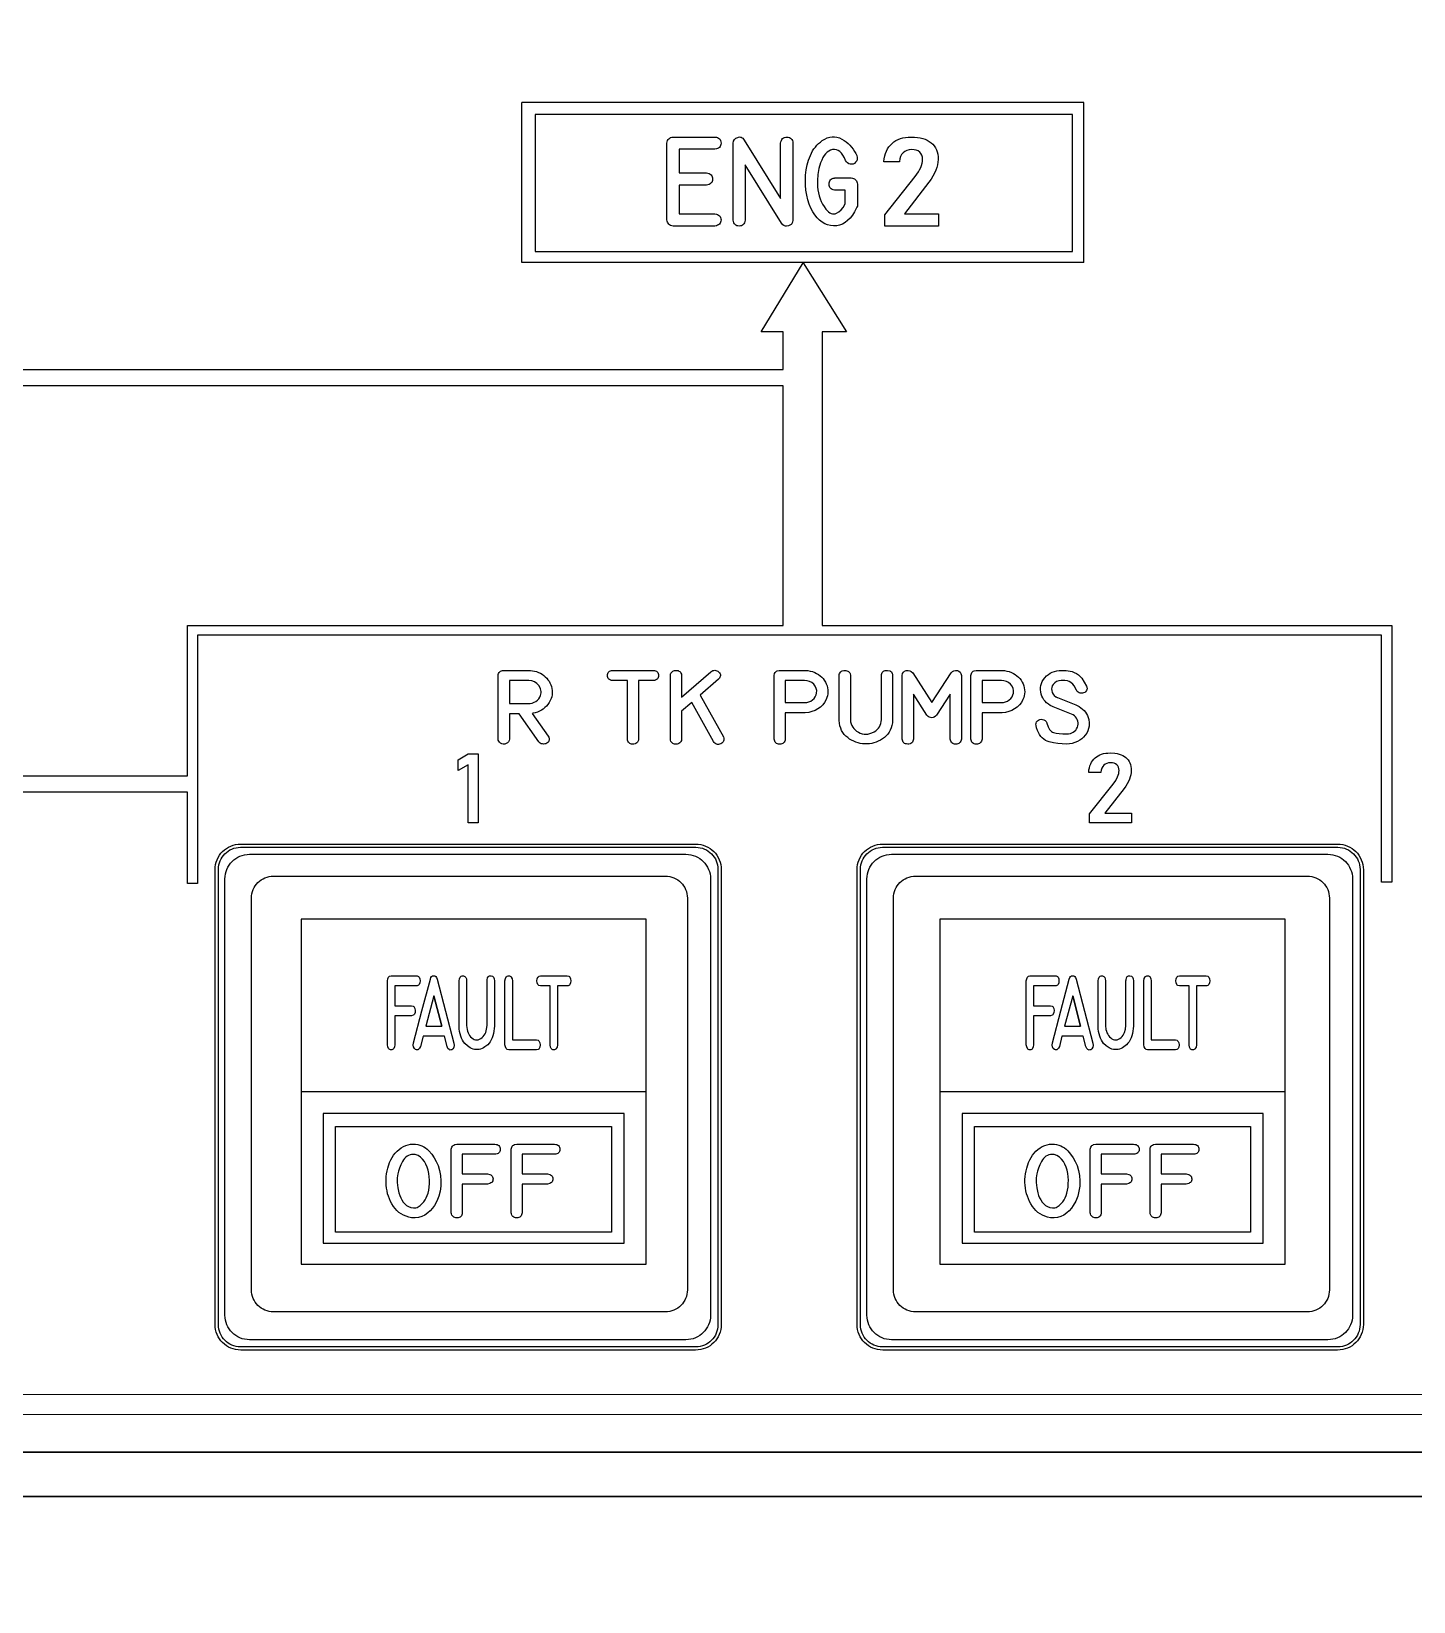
# Model space of a CAD drawing. Extents: x 27 to 704, y 10 to 614.
# Drawn here: x 425.1 to 489.1, y 359.8 to 432.6 of the extents above; entities that cross this region are included whole.
import ezdxf

# ---------------------------------------------------------------- set-up
doc = ezdxf.new("R2010")
doc.units = 0
for name, color, linetype in [('_BACKPANEL', 5, 'CONTINUOUS'), ('_ENGRAVING', 105, 'CONTINUOUS'), ('_LABELS', 30, 'CONTINUOUS'), ('_TOPLAYER', 1, 'CONTINUOUS')]:
    doc.layers.add(name, color=color, linetype=linetype)

msp = doc.modelspace()

# ---------------------------------------------------------------- linework, layer by layer
at = {"layer": '_BACKPANEL'}
for points in [[(526.324, 500.11), (526.324, 495.348), (526.324, 485.823), (526.324, 476.298), (526.324, 376.285), (526.324, 366.76), (203.984, 366.76), (203.984, 376.285), (203.984, 476.298), (203.984, 485.823), (203.984, 495.348), (203.984, 500.11)], [(434.777, 394.799), (455.872, 394.799), (455.978, 394.794), (456.08, 394.778), (456.178, 394.753), (456.273, 394.719), (456.363, 394.676), (456.447, 394.624), (456.526, 394.565), (456.599, 394.499), (456.665, 394.426), (456.724, 394.347), (456.776, 394.262), (456.819, 394.172), (456.853, 394.078), (456.879, 393.979), (456.894, 393.877), (456.899, 393.772), (456.899, 372.677), (456.894, 372.571), (456.879, 372.469), (456.853, 372.371), (456.819, 372.276), (456.776, 372.186), (456.724, 372.101), (456.665, 372.022), (456.599, 371.949), (456.526, 371.883), (456.447, 371.824), (456.363, 371.773), (456.273, 371.73), (456.178, 371.695), (456.08, 371.67), (455.978, 371.654), (455.872, 371.649), (434.777, 371.649), (434.671, 371.654), (434.569, 371.67), (434.471, 371.695), (434.376, 371.73), (434.286, 371.773), (434.202, 371.824), (434.123, 371.883), (434.05, 371.949), (433.983, 372.022), (433.924, 372.101), (433.873, 372.186), (433.83, 372.276), (433.795, 372.371), (433.77, 372.469), (433.755, 372.571), (433.749, 372.677), (433.749, 393.772), (433.755, 393.877), (433.77, 393.979), (433.795, 394.078), (433.83, 394.172), (433.873, 394.262), (433.924, 394.347), (433.983, 394.426), (434.05, 394.499), (434.123, 394.565), (434.202, 394.624), (434.286, 394.676), (434.376, 394.719), (434.471, 394.753), (434.569, 394.778), (434.671, 394.794)], [(464.527, 394.799), (485.622, 394.799), (485.728, 394.794), (485.83, 394.778), (485.928, 394.753), (486.023, 394.719), (486.113, 394.676), (486.197, 394.624), (486.276, 394.565), (486.349, 394.499), (486.415, 394.426), (486.474, 394.347), (486.526, 394.262), (486.569, 394.172), (486.603, 394.078), (486.629, 393.979), (486.644, 393.877), (486.649, 393.772), (486.649, 372.677), (486.644, 372.571), (486.629, 372.469), (486.603, 372.371), (486.569, 372.276), (486.526, 372.186), (486.474, 372.101), (486.415, 372.022), (486.349, 371.949), (486.276, 371.883), (486.197, 371.824), (486.113, 371.773), (486.023, 371.73), (485.928, 371.695), (485.83, 371.67), (485.728, 371.654), (485.622, 371.649), (464.527, 371.649), (464.421, 371.654), (464.319, 371.67), (464.221, 371.695), (464.126, 371.73), (464.036, 371.773), (463.952, 371.824), (463.873, 371.883), (463.8, 371.949), (463.733, 372.022), (463.674, 372.101), (463.623, 372.186), (463.58, 372.276), (463.545, 372.371), (463.52, 372.469), (463.505, 372.571), (463.499, 372.677), (463.499, 393.772), (463.505, 393.877), (463.52, 393.979), (463.545, 394.078), (463.58, 394.172), (463.623, 394.262), (463.674, 394.347), (463.733, 394.426), (463.8, 394.499), (463.873, 394.565), (463.952, 394.624), (464.036, 394.676), (464.126, 394.719), (464.221, 394.753), (464.319, 394.778), (464.421, 394.794)], [(526.323, 364.71), (526.323, 359.871), (526.323, 350.191), (526.323, 340.512), (526.323, 267.915), (526.323, 258.235), (203.984, 258.235), (203.984, 267.915), (203.984, 340.512), (203.984, 350.191), (203.984, 359.871), (203.984, 364.71)]]:
    msp.add_lwpolyline(points, close=True, dxfattribs=at)
at = {"layer": '_ENGRAVING'}
for points in [[(473.853, 421.899), (473.853, 429.321), (447.805, 429.318)], [(473.853, 421.899), (447.805, 421.905), (447.805, 429.318)], [(376.078, 416.94), (459.926, 416.94), (459.926, 418.684), (458.901, 418.684), (460.847, 421.883), (462.851, 418.684), (461.733, 418.684), (461.733, 405.081), (469.102, 405.081), (488.119, 405.081), (488.119, 403.577), (488.119, 393.186), (487.647, 393.186), (487.647, 403.59), (487.647, 404.632), (469.078, 404.632), (448.761, 404.633), (432.799, 404.633), (432.788, 404.633), (432.788, 403.619), (432.788, 393.125), (432.316, 393.125), (432.316, 397.359), (422.582, 397.359)], [(422.542, 398.109), (432.316, 398.109), (432.316, 403.599), (432.316, 405.081), (432.316, 405.082), (458.451, 405.081), (459.926, 405.081), (459.926, 416.19), (376.078, 416.19)], [(209.597, 368.517), (520.054, 368.531), (520.145, 368.541), (520.229, 368.567), (520.305, 368.609), (520.371, 368.664), (520.426, 368.731), (520.467, 368.807), (520.493, 368.892), (520.502, 368.983), (520.493, 369.073), (520.467, 369.157), (520.425, 369.234), (520.371, 369.3), (520.304, 369.355), (520.228, 369.396), (520.144, 369.423), (520.054, 369.432), (209.595, 369.417)]]:
    msp.add_lwpolyline(points, dxfattribs=at)
for points in [[(448.42, 422.406), (473.33, 422.406), (473.33, 428.756), (448.42, 428.756)], [(456.758, 427.157), (455.094, 427.157), (455.094, 426.055), (456.362, 426.055), (456.429, 426.041), (456.487, 426.021), (456.536, 425.995), (456.576, 425.962), (456.607, 425.923), (456.629, 425.878), (456.642, 425.826), (456.646, 425.768), (456.642, 425.71), (456.628, 425.659), (456.606, 425.613), (456.575, 425.575), (456.535, 425.542), (456.486, 425.516), (456.429, 425.497), (456.362, 425.483), (455.094, 425.483), (455.094, 424.16), (456.758, 424.16), (456.824, 424.147), (456.881, 424.127), (456.93, 424.1), (456.97, 424.068), (457.001, 424.029), (457.023, 423.985), (457.036, 423.934), (457.041, 423.876), (457.036, 423.819), (457.023, 423.768), (457.001, 423.723), (456.97, 423.685), (456.93, 423.653), (456.881, 423.627), (456.824, 423.608), (456.758, 423.594), (454.816, 423.594), (454.756, 423.606), (454.704, 423.624), (454.658, 423.65), (454.619, 423.682), (454.587, 423.721), (454.561, 423.767), (454.543, 423.82), (454.531, 423.88), (454.531, 427.437), (454.544, 427.499), (454.563, 427.554), (454.589, 427.601), (454.621, 427.64), (454.66, 427.671), (454.705, 427.695), (454.757, 427.711), (454.816, 427.719), (456.758, 427.719), (456.824, 427.709), (456.881, 427.693), (456.93, 427.668), (456.97, 427.637), (457, 427.598), (457.022, 427.551), (457.035, 427.497), (457.04, 427.436), (457.035, 427.374), (457.022, 427.32), (456.999, 427.274), (456.969, 427.236), (456.929, 427.204), (456.881, 427.181), (456.824, 427.165)], [(460.369, 423.872), (460.356, 423.776), (460.34, 423.735), (460.318, 423.699), (460.289, 423.668), (460.254, 423.642), (460.165, 423.603), (460.069, 423.589), (460.025, 423.593), (459.984, 423.605), (459.946, 423.623), (459.911, 423.649), (459.849, 423.723), (458.164, 426.436), (458.164, 423.872), (458.15, 423.806), (458.13, 423.749), (458.103, 423.7), (458.071, 423.661), (458.032, 423.63), (457.988, 423.608), (457.937, 423.595), (457.88, 423.59), (457.823, 423.595), (457.773, 423.608), (457.728, 423.63), (457.69, 423.661), (457.658, 423.7), (457.632, 423.749), (457.612, 423.806), (457.598, 423.872), (457.598, 427.429), (457.623, 427.524), (457.667, 427.602), (457.73, 427.662), (457.812, 427.704), (457.857, 427.717), (457.9, 427.722), (457.941, 427.718), (457.98, 427.706), (458.018, 427.687), (458.053, 427.659), (458.118, 427.58), (459.803, 424.863), (459.803, 427.429), (459.816, 427.496), (459.836, 427.554), (459.862, 427.604), (459.895, 427.644), (459.935, 427.675), (459.982, 427.697), (460.035, 427.71), (460.095, 427.714), (460.155, 427.708), (460.207, 427.695), (460.253, 427.672), (460.29, 427.641), (460.321, 427.601), (460.344, 427.552), (460.36, 427.495), (460.369, 427.429)], [(462.317, 425.256), (462.299, 425.258), (462.242, 425.269), (462.192, 425.287), (462.15, 425.311), (462.115, 425.343), (462.089, 425.381), (462.069, 425.427), (462.058, 425.479), (462.054, 425.538), (462.058, 425.597), (462.069, 425.649), (462.089, 425.694), (462.115, 425.732), (462.15, 425.764), (462.192, 425.789), (462.242, 425.807), (462.299, 425.818), (462.317, 425.822), (462.335, 425.822), (463.075, 425.822), (463.131, 425.816), (463.183, 425.801), (463.231, 425.775), (463.275, 425.738), (463.311, 425.694), (463.337, 425.646), (463.353, 425.594), (463.358, 425.538), (463.358, 424.517), (463.334, 424.464), (463.32, 424.432), (463.306, 424.402), (463.29, 424.372), (463.274, 424.341), (463.26, 424.311), (463.244, 424.281), (463.226, 424.251), (463.126, 424.095), (463.019, 423.961), (462.907, 423.848), (462.789, 423.756), (462.666, 423.686), (462.536, 423.636), (462.4, 423.608), (462.259, 423.601), (462.117, 423.615), (461.981, 423.648), (461.851, 423.701), (461.727, 423.773), (461.609, 423.865), (461.496, 423.976), (461.389, 424.107), (461.288, 424.257), (461.201, 424.419), (461.125, 424.599), (461.062, 424.8), (461.011, 425.019), (460.974, 425.249), (460.952, 425.482), (460.947, 425.718), (460.957, 425.955), (460.984, 426.192), (461.03, 426.422), (461.095, 426.647), (461.178, 426.866), (461.228, 426.971), (461.283, 427.071), (461.343, 427.165), (461.41, 427.253), (461.482, 427.336), (461.56, 427.413), (461.644, 427.485), (461.733, 427.551), (461.848, 427.621), (461.962, 427.674), (462.076, 427.709), (462.189, 427.727), (462.301, 427.727), (462.412, 427.711), (462.522, 427.676), (462.632, 427.625), (462.738, 427.562), (462.837, 427.492), (462.929, 427.417), (463.014, 427.336), (463.092, 427.248), (463.164, 427.155), (463.228, 427.055), (463.286, 426.949), (463.302, 426.917), (463.314, 426.889), (463.33, 426.859), (463.352, 426.767), (463.351, 426.685), (463.326, 426.611), (463.278, 426.547), (463.219, 426.498), (463.157, 426.468), (463.092, 426.455), (463.025, 426.461), (462.961, 426.482), (462.904, 426.516), (462.856, 426.563), (462.815, 426.623), (462.754, 426.759), (462.689, 426.874), (462.619, 426.968), (462.546, 427.042), (462.468, 427.096), (462.386, 427.129), (462.3, 427.141), (462.21, 427.133), (462.12, 427.107), (462.036, 427.067), (461.958, 427.012), (461.886, 426.943), (461.819, 426.86), (461.759, 426.763), (461.704, 426.651), (461.655, 426.524), (461.578, 426.262), (461.529, 425.989), (461.507, 425.707), (461.512, 425.416), (461.527, 425.27), (461.551, 425.129), (461.585, 424.992), (461.628, 424.861), (461.681, 424.734), (461.743, 424.612), (461.816, 424.494), (461.898, 424.382), (461.958, 424.311), (462.018, 424.254), (462.078, 424.21), (462.138, 424.178), (462.199, 424.16), (462.26, 424.155), (462.322, 424.163), (462.383, 424.184), (462.5, 424.252), (462.604, 424.343), (462.695, 424.458), (462.772, 424.597), (462.794, 424.642), (462.794, 425.256)], [(465.854, 427.717), (466, 427.713), (466.138, 427.701), (466.266, 427.68), (466.386, 427.651), (466.497, 427.613), (466.599, 427.567), (466.692, 427.513), (466.777, 427.45), (466.852, 427.381), (466.918, 427.304), (466.973, 427.219), (467.019, 427.127), (467.054, 427.028), (467.079, 426.921), (467.095, 426.807), (467.1, 426.686), (467.1, 426.678), (467.093, 426.559), (467.073, 426.436), (467.039, 426.308), (466.992, 426.175), (466.932, 426.04), (466.859, 425.904), (466.774, 425.767), (466.676, 425.63), (465.541, 424.166), (467.113, 424.166), (467.113, 423.589), (464.634, 423.59), (464.634, 424.118), (466.036, 425.883), (466.183, 426.098), (466.242, 426.202), (466.291, 426.304), (466.329, 426.404), (466.357, 426.5), (466.373, 426.59), (466.379, 426.675), (466.379, 426.686), (466.371, 426.789), (466.346, 426.879), (466.305, 426.956), (466.248, 427.021), (466.176, 427.071), (466.089, 427.107), (465.987, 427.129), (465.87, 427.136), (465.752, 427.127), (465.647, 427.1), (465.555, 427.055), (465.475, 426.992), (465.41, 426.914), (465.36, 426.82), (465.327, 426.709), (465.309, 426.582), (465.309, 426.562), (464.588, 426.562), (464.588, 426.582), (464.604, 426.715), (464.629, 426.84), (464.662, 426.957), (464.705, 427.066), (464.756, 427.167), (464.816, 427.26), (464.885, 427.345), (464.963, 427.422), (465.049, 427.492), (465.143, 427.551), (465.243, 427.602), (465.351, 427.644), (465.466, 427.676), (465.588, 427.699), (465.717, 427.713)], [(449.032, 399.943), (449.057, 399.896), (449.072, 399.852), (449.078, 399.81), (449.075, 399.769), (449.062, 399.73), (449.039, 399.693), (449.008, 399.658), (448.966, 399.625), (448.921, 399.602), (448.872, 399.587), (448.819, 399.582), (448.763, 399.587), (448.71, 399.6), (448.664, 399.622), (448.626, 399.652), (448.595, 399.69), (447.69, 400.991), (447.231, 400.991), (447.231, 399.816), (447.222, 399.748), (447.195, 399.691), (447.15, 399.643), (447.086, 399.606), (447.015, 399.584), (446.946, 399.58), (446.879, 399.596), (446.814, 399.63), (446.77, 399.668), (446.739, 399.711), (446.72, 399.76), (446.713, 399.816), (446.713, 402.766), (446.718, 402.813), (446.732, 402.856), (446.755, 402.896), (446.788, 402.932), (446.827, 402.962), (446.871, 402.983), (446.918, 402.996), (446.971, 403), (448.111, 403), (448.212, 402.996), (448.31, 402.985), (448.404, 402.967), (448.495, 402.941), (448.583, 402.907), (448.667, 402.866), (448.748, 402.818), (448.825, 402.762), (448.897, 402.701), (448.962, 402.635), (449.02, 402.566), (449.071, 402.492), (449.114, 402.415), (449.15, 402.333), (449.179, 402.248), (449.201, 402.158), (449.215, 402.061), (449.219, 401.965), (449.212, 401.871), (449.194, 401.779), (449.166, 401.688), (449.128, 401.598), (449.078, 401.511), (449.019, 401.425), (448.951, 401.343), (448.878, 401.271), (448.8, 401.206), (448.716, 401.15), (448.628, 401.102), (448.533, 401.063), (448.434, 401.032), (448.329, 401.01), (448.294, 401.005)], [(448.111, 401.46), (448.203, 401.467), (448.291, 401.486), (448.376, 401.519), (448.457, 401.564), (448.53, 401.62), (448.59, 401.683), (448.637, 401.755), (448.671, 401.835), (448.698, 401.96), (448.7, 402.02), (448.694, 402.079), (448.68, 402.137), (448.659, 402.193), (448.592, 402.3), (448.501, 402.392), (448.395, 402.461), (448.274, 402.507), (448.136, 402.529), (447.231, 402.529), (447.231, 401.46)], [(452.705, 399.814), (452.705, 402.529), (452.031, 402.529), (451.971, 402.537), (451.919, 402.551), (451.875, 402.571), (451.839, 402.597), (451.811, 402.629), (451.791, 402.668), (451.779, 402.713), (451.775, 402.764), (451.78, 402.815), (451.792, 402.86), (451.812, 402.898), (451.84, 402.931), (451.876, 402.957), (451.92, 402.978), (451.972, 402.992), (452.031, 403), (453.895, 403), (453.955, 402.992), (454.006, 402.978), (454.05, 402.958), (454.085, 402.932), (454.113, 402.899), (454.133, 402.86), (454.145, 402.815), (454.149, 402.764), (454.146, 402.712), (454.134, 402.667), (454.114, 402.629), (454.086, 402.596), (454.051, 402.57), (454.007, 402.55), (453.955, 402.536), (453.895, 402.529), (453.223, 402.529), (453.223, 399.814), (453.21, 399.758), (453.19, 399.71), (453.165, 399.67), (453.134, 399.637), (453.098, 399.612), (453.055, 399.594), (453.007, 399.583), (452.952, 399.58), (452.898, 399.585), (452.851, 399.596), (452.81, 399.615), (452.776, 399.64), (452.749, 399.673), (452.728, 399.713), (452.713, 399.76)], [(456.563, 402.937), (456.615, 402.967), (456.665, 402.988), (456.713, 402.999), (456.76, 403.002), (456.806, 402.995), (456.85, 402.98), (456.893, 402.955), (456.934, 402.921), (456.969, 402.882), (456.994, 402.843), (457.008, 402.803), (457.012, 402.762), (457.006, 402.721), (456.989, 402.68), (456.962, 402.638), (456.925, 402.596), (456.075, 401.853), (457.152, 399.919), (457.167, 399.863), (457.173, 399.811), (457.17, 399.763), (457.159, 399.72), (457.138, 399.682), (457.109, 399.649), (457.071, 399.62), (457.024, 399.595), (456.974, 399.578), (456.926, 399.569), (456.88, 399.57), (456.837, 399.579), (456.797, 399.597), (456.759, 399.625), (456.723, 399.662), (456.69, 399.707), (455.683, 401.512), (455.215, 401.101), (455.215, 399.811), (455.202, 399.756), (455.183, 399.708), (455.158, 399.668), (455.128, 399.635), (455.091, 399.609), (455.048, 399.591), (455, 399.581), (454.945, 399.578), (454.891, 399.582), (454.844, 399.593), (454.803, 399.612), (454.769, 399.637), (454.741, 399.67), (454.72, 399.71), (454.705, 399.757), (454.697, 399.811), (454.697, 402.763), (454.705, 402.817), (454.72, 402.865), (454.741, 402.905), (454.769, 402.938), (454.803, 402.964), (454.844, 402.983), (454.891, 402.995), (454.945, 402.999), (455, 402.996), (455.048, 402.986), (455.091, 402.968), (455.128, 402.942), (455.158, 402.909), (455.183, 402.868), (455.202, 402.819), (455.215, 402.763), (455.215, 401.756)], [(460.911, 403), (460.946, 403), (461.061, 402.988), (461.172, 402.968), (461.278, 402.94), (461.379, 402.903), (461.471, 402.859), (461.555, 402.809), (461.633, 402.752), (461.704, 402.689), (461.767, 402.619), (461.824, 402.543), (461.874, 402.46), (461.917, 402.371), (461.952, 402.278), (461.976, 402.186), (461.991, 402.095), (461.995, 402.004), (461.99, 401.914), (461.974, 401.825), (461.949, 401.736), (461.913, 401.647), (461.84, 401.516), (461.752, 401.399), (461.648, 401.297), (461.528, 401.211), (461.396, 401.141), (461.255, 401.088), (461.105, 401.053), (460.946, 401.035), (460.911, 401.033), (460.019, 401.033), (460.019, 399.816), (460.007, 399.76), (459.99, 399.713), (459.966, 399.672), (459.937, 399.639), (459.901, 399.613), (459.859, 399.595), (459.812, 399.584), (459.758, 399.58), (459.704, 399.584), (459.656, 399.595), (459.615, 399.613), (459.579, 399.639), (459.55, 399.672), (459.527, 399.713), (459.51, 399.76), (459.499, 399.816), (459.499, 402.766), (459.524, 402.859), (459.546, 402.896), (459.573, 402.928), (459.607, 402.955), (459.646, 402.975), (459.741, 403), (459.758, 403)], [(460.911, 402.529), (460.019, 402.529), (460.019, 401.506), (460.911, 401.506), (461.013, 401.513), (461.108, 401.537), (461.197, 401.577), (461.281, 401.632), (461.353, 401.7), (461.408, 401.775), (461.447, 401.859), (461.469, 401.95), (461.473, 402.061), (461.452, 402.166), (461.405, 402.264), (461.333, 402.355), (461.243, 402.431), (461.143, 402.486), (461.032, 402.518)], [(464.991, 400.707), (464.991, 400.674), (464.983, 400.574), (464.959, 400.45), (464.926, 400.335), (464.882, 400.228), (464.83, 400.13), (464.767, 400.04), (464.695, 399.958), (464.614, 399.885), (464.522, 399.82), (464.426, 399.763), (464.327, 399.715), (464.227, 399.674), (464.126, 399.642), (464.023, 399.617), (463.918, 399.601), (463.812, 399.593), (463.704, 399.593), (463.596, 399.601), (463.491, 399.617), (463.388, 399.641), (463.287, 399.673), (463.189, 399.713), (463.093, 399.761), (462.999, 399.817), (462.908, 399.881), (462.823, 399.953), (462.748, 400.032), (462.683, 400.12), (462.629, 400.215), (462.585, 400.318), (462.552, 400.429), (462.529, 400.548), (462.516, 400.674), (462.516, 400.707), (462.516, 402.766), (462.521, 402.814), (462.536, 402.856), (462.587, 402.931), (462.618, 402.958), (462.653, 402.979), (462.734, 403), (462.829, 402.995), (462.918, 402.967), (462.953, 402.946), (462.982, 402.919), (463.005, 402.888), (463.021, 402.853), (463.033, 402.766), (463.033, 400.707), (463.045, 400.614), (463.067, 400.527), (463.099, 400.447), (463.14, 400.372), (463.192, 400.303), (463.253, 400.24), (463.324, 400.184), (463.405, 400.133), (463.492, 400.092), (463.58, 400.063), (463.668, 400.046), (463.758, 400.042), (463.85, 400.05), (463.942, 400.071), (464.035, 400.104), (464.13, 400.15), (464.209, 400.199), (464.278, 400.255), (464.335, 400.317), (464.38, 400.387), (464.416, 400.461), (464.444, 400.54), (464.463, 400.622), (464.475, 400.707), (464.475, 402.766), (464.478, 402.811), (464.492, 402.859), (464.512, 402.9), (464.537, 402.934), (464.569, 402.96), (464.606, 402.98), (464.65, 402.993), (464.756, 402.997), (464.858, 402.975), (464.899, 402.955), (464.932, 402.929), (464.958, 402.897), (464.976, 402.86), (464.987, 402.816), (464.991, 402.766)], [(468.176, 399.814), (468.145, 399.712), (468.121, 399.672), (468.091, 399.639), (468.056, 399.613), (468.015, 399.595), (467.969, 399.585), (467.916, 399.581), (467.864, 399.585), (467.818, 399.596), (467.777, 399.614), (467.742, 399.64), (467.713, 399.672), (467.689, 399.712), (467.658, 399.814), (467.658, 401.9), (467.029, 400.919), (466.977, 400.871), (466.922, 400.836), (466.864, 400.813), (466.804, 400.804), (466.743, 400.81), (466.687, 400.831), (466.633, 400.867), (466.583, 400.919), (465.956, 401.895), (465.958, 399.814), (465.948, 399.76), (465.931, 399.713), (465.907, 399.673), (465.877, 399.64), (465.841, 399.615), (465.798, 399.597), (465.749, 399.586), (465.693, 399.583), (465.637, 399.587), (465.589, 399.598), (465.547, 399.616), (465.511, 399.641), (465.483, 399.673), (465.461, 399.713), (465.447, 399.76), (465.439, 399.814), (465.439, 402.763), (465.456, 402.849), (465.492, 402.916), (465.548, 402.964), (465.624, 402.993), (465.707, 403), (465.784, 402.985), (465.855, 402.947), (465.922, 402.887), (466.805, 401.506), (467.697, 402.887), (467.763, 402.947), (467.834, 402.985), (467.91, 403), (467.992, 402.992), (468.066, 402.963), (468.122, 402.915), (468.159, 402.849), (468.176, 402.763)], [(470.029, 403), (470.064, 403), (470.179, 402.988), (470.29, 402.968), (470.396, 402.94), (470.497, 402.903), (470.589, 402.859), (470.673, 402.809), (470.751, 402.752), (470.822, 402.689), (470.885, 402.619), (470.942, 402.543), (470.992, 402.46), (471.035, 402.371), (471.07, 402.278), (471.094, 402.186), (471.109, 402.095), (471.113, 402.004), (471.108, 401.914), (471.092, 401.825), (471.067, 401.736), (471.031, 401.647), (470.958, 401.516), (470.87, 401.399), (470.766, 401.297), (470.646, 401.211), (470.514, 401.141), (470.373, 401.088), (470.223, 401.053), (470.064, 401.035), (470.029, 401.033), (469.137, 401.033), (469.137, 399.816), (469.125, 399.76), (469.108, 399.713), (469.084, 399.672), (469.055, 399.639), (469.019, 399.613), (468.977, 399.595), (468.93, 399.584), (468.876, 399.58), (468.822, 399.584), (468.774, 399.595), (468.733, 399.613), (468.697, 399.639), (468.668, 399.672), (468.645, 399.713), (468.628, 399.76), (468.617, 399.816), (468.617, 402.766), (468.642, 402.859), (468.664, 402.896), (468.691, 402.928), (468.725, 402.955), (468.764, 402.975), (468.859, 403), (468.876, 403)], [(470.029, 402.529), (469.137, 402.529), (469.137, 401.506), (470.029, 401.506), (470.13, 401.513), (470.226, 401.537), (470.315, 401.577), (470.399, 401.632), (470.471, 401.7), (470.526, 401.775), (470.565, 401.859), (470.587, 401.95), (470.591, 402.061), (470.57, 402.166), (470.523, 402.264), (470.451, 402.355), (470.361, 402.431), (470.261, 402.486), (470.15, 402.518)], [(473.481, 401.4), (473.51, 401.389), (473.543, 401.374), (473.573, 401.359), (473.601, 401.343), (473.631, 401.327), (473.718, 401.27), (473.796, 401.208), (473.865, 401.141), (473.926, 401.068), (473.977, 400.99), (474.021, 400.907), (474.055, 400.819), (474.081, 400.726), (474.101, 400.573), (474.096, 400.417), (474.074, 400.305), (474.037, 400.198), (473.986, 400.095), (473.92, 399.997), (473.843, 399.906), (473.756, 399.826), (473.66, 399.757), (473.554, 399.699), (473.435, 399.649), (473.313, 399.614), (473.19, 399.592), (473.064, 399.585), (472.853, 399.591), (472.648, 399.61), (472.447, 399.641), (472.251, 399.685), (472.157, 399.715), (472.071, 399.755), (471.991, 399.806), (471.919, 399.867), (471.853, 399.939), (471.794, 400.021), (471.743, 400.114), (471.698, 400.216), (471.665, 400.33), (471.639, 400.447), (471.633, 400.505), (471.642, 400.56), (471.665, 400.611), (471.704, 400.659), (471.753, 400.698), (471.808, 400.722), (471.869, 400.733), (471.935, 400.729), (472.002, 400.709), (472.058, 400.675), (472.103, 400.627), (472.137, 400.565), (472.142, 400.55), (472.194, 400.387), (472.227, 400.32), (472.263, 400.261), (472.304, 400.212), (472.348, 400.171), (472.397, 400.14), (472.45, 400.118), (472.57, 400.088), (472.712, 400.067), (472.875, 400.056), (473.06, 400.054), (473.147, 400.059), (473.226, 400.074), (473.298, 400.098), (473.364, 400.131), (473.422, 400.174), (473.473, 400.227), (473.517, 400.29), (473.554, 400.362), (473.577, 400.431), (473.588, 400.501), (473.587, 400.573), (473.573, 400.646), (473.547, 400.717), (473.512, 400.782), (473.468, 400.84), (473.413, 400.893), (473.351, 400.933), (473.273, 400.971), (472.423, 401.31), (472.396, 401.324), (472.296, 401.376), (472.207, 401.434), (472.127, 401.498), (472.058, 401.566), (471.998, 401.64), (471.948, 401.719), (471.908, 401.803), (471.878, 401.893), (471.854, 401.998), (471.842, 402.101), (471.844, 402.201), (471.859, 402.299), (471.887, 402.393), (471.928, 402.485), (471.982, 402.574), (472.049, 402.66), (472.126, 402.74), (472.208, 402.809), (472.296, 402.867), (472.39, 402.915), (472.49, 402.952), (472.595, 402.979), (472.706, 402.995), (472.823, 403), (473.025, 402.995), (473.216, 402.962), (473.309, 402.941), (473.402, 402.908), (473.511, 402.854), (473.606, 402.791), (473.688, 402.719), (473.756, 402.638), (473.873, 402.459), (473.978, 402.265), (473.995, 402.222), (474, 402.144), (473.992, 402.108), (473.976, 402.073), (473.931, 402.01), (473.892, 401.98), (473.843, 401.954), (473.792, 401.94), (473.738, 401.936), (473.683, 401.943), (473.629, 401.96), (473.582, 401.988), (473.542, 402.027), (473.508, 402.077), (473.406, 402.275), (473.341, 402.367), (473.255, 402.442), (473.177, 402.482), (473.093, 402.509), (472.974, 402.527), (472.805, 402.533), (472.689, 402.519), (472.588, 402.482), (472.501, 402.422), (472.429, 402.339), (472.391, 402.276), (472.368, 402.21), (472.358, 402.14), (472.363, 402.067), (472.384, 401.979), (472.423, 401.902), (472.48, 401.836), (472.553, 401.779), (472.57, 401.769), (472.59, 401.758), (472.61, 401.749), (472.632, 401.741)], [(445.792, 395.928), (445.317, 395.928), (445.317, 398.615), (444.862, 398.357), (444.862, 398.851), (445.317, 399.133), (445.792, 399.133)], [(475.072, 399.171), (475.295, 399.158), (475.396, 399.142), (475.49, 399.119), (475.578, 399.089), (475.658, 399.053), (475.731, 399.011), (475.797, 398.962), (475.857, 398.907), (475.908, 398.846), (475.952, 398.78), (475.988, 398.708), (476.015, 398.63), (476.035, 398.546), (476.047, 398.456), (476.051, 398.361), (476.051, 398.355), (476.046, 398.261), (476.03, 398.164), (476.003, 398.064), (475.966, 397.959), (475.919, 397.853), (475.862, 397.746), (475.795, 397.639), (475.718, 397.531), (474.826, 396.381), (476.061, 396.381), (476.061, 395.928), (474.114, 395.928), (474.114, 396.343), (475.216, 397.73), (475.331, 397.899), (475.416, 398.061), (475.467, 398.215), (475.48, 398.285), (475.485, 398.353), (475.485, 398.361), (475.478, 398.442), (475.459, 398.513), (475.427, 398.573), (475.382, 398.624), (475.325, 398.663), (475.257, 398.692), (475.177, 398.709), (475.085, 398.714), (474.993, 398.707), (474.91, 398.686), (474.838, 398.651), (474.775, 398.602), (474.724, 398.54), (474.685, 398.466), (474.658, 398.379), (474.644, 398.279), (474.644, 398.264), (474.078, 398.264), (474.078, 398.279), (474.09, 398.384), (474.11, 398.482), (474.136, 398.574), (474.17, 398.66), (474.21, 398.739), (474.257, 398.812), (474.311, 398.879), (474.373, 398.94), (474.44, 398.994), (474.513, 399.041), (474.592, 399.081), (474.677, 399.113), (474.767, 399.139), (474.863, 399.157), (474.965, 399.168)], [(434.787, 394.952), (455.862, 394.952), (455.984, 394.946), (456.103, 394.928), (456.217, 394.899), (456.326, 394.859), (456.431, 394.809), (456.529, 394.75), (456.62, 394.681), (456.705, 394.605), (456.782, 394.52), (456.85, 394.428), (456.909, 394.33), (456.959, 394.226), (456.999, 394.117), (457.029, 394.002), (457.047, 393.884), (457.053, 393.762), (457.053, 372.686), (457.047, 372.564), (457.029, 372.446), (456.999, 372.332), (456.959, 372.222), (456.909, 372.118), (456.85, 372.02), (456.782, 371.928), (456.705, 371.844), (456.62, 371.767), (456.529, 371.699), (456.431, 371.639), (456.326, 371.589), (456.217, 371.549), (456.103, 371.52), (455.984, 371.502), (455.862, 371.496), (434.787, 371.496), (434.665, 371.502), (434.546, 371.52), (434.432, 371.549), (434.322, 371.589), (434.218, 371.639), (434.12, 371.699), (434.029, 371.767), (433.944, 371.844), (433.867, 371.928), (433.799, 372.02), (433.739, 372.118), (433.689, 372.222), (433.65, 372.332), (433.62, 372.446), (433.602, 372.564), (433.596, 372.686), (433.596, 393.762), (433.602, 393.884), (433.62, 394.002), (433.65, 394.117), (433.689, 394.226), (433.739, 394.33), (433.799, 394.428), (433.867, 394.52), (433.944, 394.605), (434.029, 394.681), (434.12, 394.75), (434.218, 394.809), (434.322, 394.859), (434.432, 394.899), (434.546, 394.928), (434.665, 394.946)], [(435.195, 394.474), (455.411, 394.474), (455.528, 394.468), (455.641, 394.451), (455.751, 394.423), (455.856, 394.385), (455.956, 394.337), (456.05, 394.28), (456.138, 394.214), (456.219, 394.14), (456.293, 394.059), (456.358, 393.972), (456.415, 393.877), (456.463, 393.778), (456.502, 393.673), (456.53, 393.563), (456.547, 393.449), (456.553, 393.332), (456.553, 373.116), (456.547, 372.999), (456.53, 372.886), (456.502, 372.776), (456.463, 372.671), (456.415, 372.571), (456.358, 372.477), (456.293, 372.389), (456.219, 372.308), (456.138, 372.234), (456.05, 372.169), (455.956, 372.112), (455.856, 372.064), (455.751, 372.025), (455.641, 371.997), (455.528, 371.98), (455.411, 371.974), (435.195, 371.974), (435.078, 371.98), (434.964, 371.997), (434.854, 372.025), (434.749, 372.064), (434.65, 372.112), (434.555, 372.169), (434.468, 372.234), (434.386, 372.308), (434.313, 372.389), (434.247, 372.477), (434.19, 372.571), (434.142, 372.671), (434.104, 372.776), (434.076, 372.886), (434.059, 372.999), (434.053, 373.116), (434.053, 393.332), (434.059, 393.449), (434.076, 393.563), (434.104, 393.673), (434.142, 393.778), (434.19, 393.877), (434.247, 393.972), (434.313, 394.059), (434.386, 394.14), (434.468, 394.214), (434.555, 394.28), (434.65, 394.337), (434.749, 394.385), (434.854, 394.423), (434.964, 394.451), (435.078, 394.468)], [(464.537, 394.952), (485.612, 394.952), (485.734, 394.946), (485.853, 394.928), (485.967, 394.899), (486.076, 394.859), (486.181, 394.809), (486.279, 394.75), (486.37, 394.681), (486.455, 394.605), (486.532, 394.52), (486.6, 394.428), (486.659, 394.33), (486.709, 394.226), (486.749, 394.117), (486.779, 394.002), (486.797, 393.884), (486.803, 393.762), (486.803, 372.686), (486.797, 372.564), (486.779, 372.446), (486.749, 372.332), (486.709, 372.222), (486.659, 372.118), (486.6, 372.02), (486.532, 371.928), (486.455, 371.844), (486.37, 371.767), (486.279, 371.699), (486.181, 371.639), (486.076, 371.589), (485.967, 371.549), (485.853, 371.52), (485.734, 371.502), (485.612, 371.496), (464.537, 371.496), (464.415, 371.502), (464.296, 371.52), (464.182, 371.549), (464.072, 371.589), (463.968, 371.639), (463.87, 371.699), (463.779, 371.767), (463.694, 371.844), (463.617, 371.928), (463.549, 372.02), (463.489, 372.118), (463.439, 372.222), (463.4, 372.332), (463.37, 372.446), (463.352, 372.564), (463.346, 372.686), (463.346, 393.762), (463.352, 393.884), (463.37, 394.002), (463.4, 394.117), (463.439, 394.226), (463.489, 394.33), (463.549, 394.428), (463.617, 394.52), (463.694, 394.605), (463.779, 394.681), (463.87, 394.75), (463.968, 394.809), (464.072, 394.859), (464.182, 394.899), (464.296, 394.928), (464.415, 394.946)], [(464.945, 394.474), (485.161, 394.474), (485.278, 394.468), (485.391, 394.451), (485.501, 394.423), (485.606, 394.385), (485.706, 394.337), (485.8, 394.28), (485.888, 394.214), (485.969, 394.14), (486.043, 394.059), (486.108, 393.972), (486.165, 393.877), (486.213, 393.778), (486.252, 393.673), (486.28, 393.563), (486.297, 393.449), (486.303, 393.332), (486.303, 373.116), (486.297, 372.999), (486.28, 372.886), (486.252, 372.776), (486.213, 372.671), (486.165, 372.571), (486.108, 372.477), (486.043, 372.389), (485.969, 372.308), (485.888, 372.234), (485.8, 372.169), (485.706, 372.112), (485.606, 372.064), (485.501, 372.025), (485.391, 371.997), (485.278, 371.98), (485.161, 371.974), (464.945, 371.974), (464.828, 371.98), (464.714, 371.997), (464.604, 372.025), (464.499, 372.064), (464.4, 372.112), (464.305, 372.169), (464.218, 372.234), (464.136, 372.308), (464.063, 372.389), (463.997, 372.477), (463.94, 372.571), (463.892, 372.671), (463.854, 372.776), (463.826, 372.886), (463.809, 372.999), (463.803, 373.116), (463.803, 393.332), (463.809, 393.449), (463.826, 393.563), (463.854, 393.673), (463.892, 393.778), (463.94, 393.877), (463.997, 393.972), (464.063, 394.059), (464.136, 394.14), (464.218, 394.214), (464.305, 394.28), (464.4, 394.337), (464.499, 394.385), (464.604, 394.423), (464.714, 394.451), (464.828, 394.468)]]:
    msp.add_lwpolyline(points, close=True, dxfattribs=at)
at = {"layer": '_LABELS'}
for points in [[(453.578, 375.473), (453.578, 391.475), (437.578, 391.475), (437.578, 375.473)], [(483.184, 375.473), (483.184, 391.475), (467.184, 391.475), (467.184, 375.473)], [(441.578, 385.648), (441.578, 388.608), (441.597, 388.706), (441.632, 388.778), (441.683, 388.825), (441.75, 388.846), (442.924, 388.846), (442.963, 388.839), (442.997, 388.825), (443.026, 388.804), (443.05, 388.778), (443.082, 388.706), (443.092, 388.609), (443.082, 388.512), (443.05, 388.441), (443.026, 388.415), (442.996, 388.395), (442.961, 388.382), (442.921, 388.375), (441.919, 388.375), (441.919, 387.457), (442.701, 387.457), (442.774, 387.436), (442.803, 387.417), (442.827, 387.392), (442.859, 387.323), (442.87, 387.23), (442.861, 387.136), (442.829, 387.064), (442.805, 387.036), (442.776, 387.014), (442.701, 386.985), (441.919, 386.985), (441.919, 385.648), (441.904, 385.546), (441.872, 385.473), (441.849, 385.448), (441.822, 385.429), (441.79, 385.417), (441.754, 385.413), (441.718, 385.416), (441.686, 385.426), (441.658, 385.444), (441.634, 385.47), (441.598, 385.544)], [(442.791, 385.734), (443.18, 387.213), (443.57, 388.692), (443.595, 388.759), (443.629, 388.807), (443.674, 388.836), (443.729, 388.846), (443.783, 388.837), (443.828, 388.809), (443.863, 388.76), (443.889, 388.692), (444.666, 385.725), (444.673, 385.617), (444.658, 385.53), (444.621, 385.465), (444.594, 385.44), (444.561, 385.42), (444.527, 385.407), (444.495, 385.403), (444.465, 385.407), (444.437, 385.421), (444.387, 385.473), (444.344, 385.561), (444.22, 386.041), (443.232, 386.041), (443.11, 385.572), (443.067, 385.484), (443.043, 385.454), (443.016, 385.432), (442.988, 385.419), (442.957, 385.415), (442.924, 385.42), (442.89, 385.434), (442.83, 385.48), (442.794, 385.545), (442.781, 385.63)], [(446.539, 386.542), (446.539, 386.509), (446.534, 386.408), (446.518, 386.284), (446.496, 386.168), (446.467, 386.061), (446.432, 385.962), (446.391, 385.871), (446.344, 385.789), (446.29, 385.716), (446.23, 385.65), (446.101, 385.545), (446.035, 385.504), (445.968, 385.471), (445.9, 385.447), (445.831, 385.431), (445.76, 385.422), (445.689, 385.422), (445.618, 385.43), (445.548, 385.446), (445.48, 385.47), (445.414, 385.503), (445.286, 385.591), (445.163, 385.712), (445.107, 385.784), (445.058, 385.864), (445.015, 385.952), (444.98, 386.048), (444.951, 386.151), (444.928, 386.263), (444.913, 386.382), (444.905, 386.509), (444.905, 386.542), (444.905, 388.611), (444.918, 388.702), (444.952, 388.777), (444.995, 388.825), (445.049, 388.846), (445.111, 388.841), (445.17, 388.813), (445.213, 388.765), (445.238, 388.698), (445.246, 388.611), (445.246, 386.542), (445.269, 386.362), (445.29, 386.28), (445.317, 386.205), (445.351, 386.136), (445.391, 386.073), (445.438, 386.016), (445.492, 385.965), (445.549, 385.924), (445.607, 385.894), (445.666, 385.878), (445.725, 385.874), (445.785, 385.882), (445.846, 385.903), (445.908, 385.936), (445.97, 385.982), (446.023, 386.031), (446.068, 386.088), (446.106, 386.151), (446.136, 386.22), (446.178, 386.374), (446.198, 386.542), (446.198, 388.611), (446.201, 388.657), (446.223, 388.746), (446.26, 388.806), (446.285, 388.826), (446.314, 388.839), (446.384, 388.843), (446.452, 388.821), (446.478, 388.801), (446.5, 388.775), (446.529, 388.705), (446.539, 388.611)], [(447.2, 385.408), (447.133, 385.428), (447.082, 385.473), (447.047, 385.544), (447.028, 385.641), (447.028, 388.608), (447.048, 388.713), (447.085, 388.788), (447.109, 388.814), (447.137, 388.832), (447.169, 388.843), (447.205, 388.845), (447.24, 388.841), (447.272, 388.829), (447.299, 388.81), (447.322, 388.784), (447.354, 388.71), (447.37, 388.608), (447.37, 385.876), (448.489, 385.878), (448.564, 385.853), (448.593, 385.831), (448.617, 385.804), (448.649, 385.732), (448.659, 385.637), (448.648, 385.542), (448.615, 385.473), (448.591, 385.447), (448.562, 385.428), (448.487, 385.408)], [(449.124, 385.645), (449.124, 388.373), (448.68, 388.373), (448.605, 388.395), (448.576, 388.415), (448.552, 388.441), (448.521, 388.513), (448.51, 388.609), (448.521, 388.705), (448.553, 388.777), (448.577, 388.803), (448.606, 388.824), (448.68, 388.846), (449.91, 388.846), (449.983, 388.825), (450.012, 388.804), (450.036, 388.778), (450.067, 388.706), (450.078, 388.609), (450.068, 388.512), (450.036, 388.44), (450.013, 388.414), (449.984, 388.394), (449.95, 388.38), (449.91, 388.373), (449.466, 388.373), (449.466, 385.645), (449.445, 385.541), (449.408, 385.467), (449.383, 385.441), (449.355, 385.423), (449.323, 385.413), (449.288, 385.41), (449.252, 385.414), (449.221, 385.426), (449.194, 385.444), (449.171, 385.47), (449.139, 385.543)], [(471.184, 385.648), (471.184, 388.608), (471.203, 388.706), (471.238, 388.778), (471.289, 388.825), (471.356, 388.846), (472.53, 388.846), (472.569, 388.839), (472.604, 388.825), (472.633, 388.804), (472.656, 388.778), (472.688, 388.706), (472.698, 388.609), (472.688, 388.512), (472.656, 388.441), (472.632, 388.415), (472.602, 388.395), (472.568, 388.382), (472.528, 388.375), (471.525, 388.375), (471.525, 387.457), (472.307, 387.457), (472.38, 387.436), (472.409, 387.417), (472.433, 387.392), (472.465, 387.323), (472.477, 387.23), (472.467, 387.136), (472.435, 387.064), (472.411, 387.036), (472.382, 387.014), (472.307, 386.985), (471.525, 386.985), (471.525, 385.648), (471.51, 385.546), (471.478, 385.473), (471.455, 385.448), (471.428, 385.429), (471.396, 385.417), (471.361, 385.413), (471.325, 385.416), (471.293, 385.426), (471.264, 385.444), (471.24, 385.47), (471.204, 385.544)], [(472.398, 385.734), (472.786, 387.213), (473.176, 388.692), (473.201, 388.759), (473.236, 388.807), (473.28, 388.836), (473.335, 388.846), (473.389, 388.837), (473.434, 388.809), (473.469, 388.76), (473.495, 388.692), (474.272, 385.725), (474.279, 385.617), (474.264, 385.53), (474.227, 385.465), (474.2, 385.44), (474.168, 385.42), (474.134, 385.407), (474.101, 385.403), (474.071, 385.407), (474.043, 385.421), (473.993, 385.473), (473.951, 385.561), (473.826, 386.041), (472.838, 386.041), (472.716, 385.572), (472.674, 385.484), (472.649, 385.454), (472.622, 385.432), (472.594, 385.419), (472.563, 385.415), (472.531, 385.42), (472.496, 385.434), (472.436, 385.48), (472.4, 385.545), (472.387, 385.63)], [(476.145, 386.542), (476.145, 386.509), (476.14, 386.408), (476.124, 386.284), (476.102, 386.168), (476.074, 386.061), (476.039, 385.962), (475.997, 385.871), (475.95, 385.789), (475.896, 385.716), (475.836, 385.65), (475.707, 385.545), (475.641, 385.504), (475.574, 385.471), (475.506, 385.447), (475.437, 385.431), (475.366, 385.422), (475.295, 385.422), (475.224, 385.43), (475.155, 385.446), (475.087, 385.47), (475.02, 385.503), (474.892, 385.591), (474.77, 385.712), (474.713, 385.784), (474.664, 385.864), (474.622, 385.952), (474.586, 386.048), (474.557, 386.151), (474.535, 386.263), (474.519, 386.382), (474.511, 386.509), (474.511, 386.542), (474.511, 388.611), (474.524, 388.702), (474.558, 388.777), (474.602, 388.825), (474.655, 388.846), (474.717, 388.841), (474.777, 388.813), (474.819, 388.765), (474.844, 388.698), (474.853, 388.611), (474.853, 386.542), (474.875, 386.362), (474.896, 386.28), (474.923, 386.205), (474.957, 386.136), (474.998, 386.073), (475.045, 386.016), (475.098, 385.965), (475.155, 385.924), (475.213, 385.894), (475.272, 385.878), (475.331, 385.874), (475.392, 385.882), (475.452, 385.903), (475.514, 385.936), (475.576, 385.982), (475.629, 386.031), (475.674, 386.088), (475.712, 386.151), (475.742, 386.22), (475.784, 386.374), (475.804, 386.542), (475.804, 388.611), (475.807, 388.657), (475.829, 388.746), (475.866, 388.806), (475.891, 388.826), (475.92, 388.839), (475.99, 388.843), (476.058, 388.821), (476.084, 388.801), (476.106, 388.775), (476.135, 388.705), (476.145, 388.611)], [(476.806, 385.408), (476.739, 385.428), (476.688, 385.473), (476.653, 385.544), (476.634, 385.641), (476.634, 388.608), (476.654, 388.713), (476.691, 388.788), (476.715, 388.814), (476.743, 388.832), (476.775, 388.843), (476.811, 388.845), (476.847, 388.841), (476.878, 388.829), (476.905, 388.81), (476.928, 388.784), (476.96, 388.71), (476.976, 388.608), (476.976, 385.876), (478.095, 385.878), (478.17, 385.853), (478.199, 385.831), (478.223, 385.804), (478.255, 385.732), (478.265, 385.637), (478.254, 385.542), (478.221, 385.473), (478.197, 385.447), (478.168, 385.428), (478.094, 385.408)], [(478.731, 385.645), (478.731, 388.373), (478.286, 388.373), (478.212, 388.395), (478.182, 388.415), (478.159, 388.441), (478.127, 388.513), (478.117, 388.609), (478.127, 388.705), (478.159, 388.777), (478.183, 388.803), (478.212, 388.824), (478.286, 388.846), (479.516, 388.846), (479.59, 388.825), (479.618, 388.804), (479.642, 388.778), (479.673, 388.706), (479.684, 388.609), (479.674, 388.512), (479.643, 388.44), (479.619, 388.414), (479.59, 388.394), (479.556, 388.38), (479.516, 388.373), (479.073, 388.373), (479.073, 385.645), (479.051, 385.541), (479.014, 385.467), (478.99, 385.441), (478.962, 385.423), (478.93, 385.413), (478.894, 385.41), (478.858, 385.414), (478.827, 385.426), (478.8, 385.444), (478.777, 385.47), (478.745, 385.543)], [(444.096, 386.512), (443.727, 387.922), (443.356, 386.512)], [(443.727, 387.922), (444.096, 386.512)], [(473.702, 386.512), (473.334, 387.922), (472.963, 386.512)], [(473.334, 387.922), (473.702, 386.512)], [(438.605, 382.457), (438.605, 382.315), (438.605, 376.457), (452.551, 376.457), (452.551, 382.457)], [(468.211, 382.457), (468.211, 382.315), (468.211, 376.457), (482.157, 376.457), (482.157, 382.457)], [(439.176, 381.859), (451.962, 381.859), (451.962, 376.957), (439.176, 376.957)], [(468.782, 381.859), (481.568, 381.859), (481.568, 376.957), (468.782, 376.957)], [(443.928, 380.058), (443.999, 379.824), (444.043, 379.587), (444.062, 379.345), (444.054, 379.098), (444.021, 378.855), (443.96, 378.623), (443.872, 378.401), (443.758, 378.191), (443.67, 378.068), (443.567, 377.955), (443.45, 377.851), (443.317, 377.757), (443.174, 377.682), (443.024, 377.637), (442.866, 377.62), (442.701, 377.632), (442.568, 377.66), (442.443, 377.698), (442.325, 377.748), (442.216, 377.808), (442.115, 377.879), (442.022, 377.962), (441.937, 378.055), (441.86, 378.159), (441.791, 378.27), (441.73, 378.385), (441.676, 378.502), (441.63, 378.623), (441.592, 378.746), (441.562, 378.873), (441.54, 379.003), (441.525, 379.136), (441.519, 379.27), (441.519, 379.403), (441.528, 379.536), (441.544, 379.667), (441.567, 379.798), (441.598, 379.927), (441.683, 380.184), (441.737, 380.308), (441.798, 380.422), (441.867, 380.528), (441.943, 380.625), (442.027, 380.714), (442.118, 380.793), (442.216, 380.864), (442.322, 380.927), (442.43, 380.976), (442.541, 381.012), (442.654, 381.033), (442.77, 381.04), (442.879, 381.035), (442.983, 381.021), (443.082, 380.997), (443.175, 380.963), (443.264, 380.919), (443.347, 380.866), (443.426, 380.803), (443.499, 380.731), (443.632, 380.573), (443.748, 380.408), (443.847, 380.236)], [(444.541, 377.861), (444.541, 380.803), (444.552, 380.855), (444.57, 380.901), (444.593, 380.94), (444.622, 380.973), (444.657, 380.999), (444.698, 381.019), (444.799, 381.04), (446.554, 381.04), (446.613, 381.032), (446.664, 381.019), (446.707, 380.998), (446.743, 380.972), (446.77, 380.939), (446.79, 380.901), (446.802, 380.855), (446.806, 380.804), (446.802, 380.753), (446.79, 380.708), (446.77, 380.669), (446.742, 380.637), (446.706, 380.611), (446.662, 380.592), (446.61, 380.578), (446.55, 380.571), (445.051, 380.571), (445.051, 379.659), (446.22, 379.659), (446.33, 379.639), (446.373, 379.619), (446.408, 379.594), (446.436, 379.563), (446.457, 379.526), (446.469, 379.483), (446.474, 379.434), (446.471, 379.384), (446.459, 379.34), (446.44, 379.302), (446.412, 379.269), (446.376, 379.241), (446.332, 379.219), (446.22, 379.19), (445.051, 379.19), (445.051, 377.861), (445.043, 377.807), (445.028, 377.76), (445.008, 377.72), (444.98, 377.687), (444.946, 377.661), (444.906, 377.643), (444.859, 377.631), (444.805, 377.627), (444.751, 377.63), (444.703, 377.64), (444.661, 377.658), (444.625, 377.684), (444.595, 377.717), (444.571, 377.757), (444.553, 377.805)], [(447.313, 377.861), (447.313, 380.803), (447.324, 380.855), (447.341, 380.901), (447.365, 380.94), (447.394, 380.973), (447.429, 380.999), (447.47, 381.019), (447.571, 381.04), (449.325, 381.04), (449.384, 381.032), (449.436, 381.019), (449.479, 380.998), (449.514, 380.972), (449.542, 380.939), (449.562, 380.901), (449.573, 380.855), (449.577, 380.804), (449.573, 380.753), (449.561, 380.708), (449.541, 380.669), (449.514, 380.637), (449.478, 380.611), (449.434, 380.592), (449.382, 380.578), (449.322, 380.571), (447.823, 380.571), (447.823, 379.659), (448.992, 379.659), (449.102, 379.639), (449.145, 379.619), (449.18, 379.594), (449.208, 379.563), (449.228, 379.526), (449.241, 379.483), (449.246, 379.434), (449.242, 379.384), (449.231, 379.34), (449.212, 379.302), (449.184, 379.269), (449.148, 379.241), (449.104, 379.219), (448.992, 379.19), (447.823, 379.19), (447.823, 377.861), (447.815, 377.807), (447.8, 377.76), (447.779, 377.72), (447.752, 377.687), (447.718, 377.661), (447.678, 377.643), (447.63, 377.631), (447.577, 377.627), (447.523, 377.63), (447.475, 377.64), (447.433, 377.658), (447.397, 377.684), (447.367, 377.717), (447.343, 377.757), (447.325, 377.805)], [(473.535, 380.058), (473.605, 379.824), (473.649, 379.587), (473.668, 379.345), (473.661, 379.098), (473.627, 378.855), (473.566, 378.623), (473.479, 378.401), (473.364, 378.191), (473.276, 378.068), (473.173, 377.955), (473.056, 377.851), (472.924, 377.757), (472.78, 377.682), (472.63, 377.637), (472.472, 377.62), (472.307, 377.632), (472.174, 377.66), (472.049, 377.698), (471.931, 377.748), (471.822, 377.808), (471.721, 377.879), (471.628, 377.962), (471.543, 378.055), (471.466, 378.159), (471.397, 378.27), (471.336, 378.385), (471.282, 378.502), (471.237, 378.623), (471.199, 378.746), (471.168, 378.873), (471.146, 379.003), (471.132, 379.136), (471.125, 379.27), (471.125, 379.403), (471.134, 379.536), (471.15, 379.667), (471.173, 379.798), (471.204, 379.927), (471.289, 380.184), (471.343, 380.308), (471.404, 380.422), (471.473, 380.528), (471.549, 380.625), (471.633, 380.714), (471.724, 380.793), (471.822, 380.864), (471.928, 380.927), (472.037, 380.976), (472.147, 381.012), (472.26, 381.033), (472.376, 381.04), (472.485, 381.035), (472.589, 381.021), (472.688, 380.997), (472.781, 380.963), (472.87, 380.919), (472.953, 380.866), (473.032, 380.803), (473.105, 380.731), (473.238, 380.573), (473.354, 380.408), (473.453, 380.236)], [(474.147, 377.861), (474.147, 380.803), (474.159, 380.855), (474.176, 380.901), (474.199, 380.94), (474.228, 380.973), (474.263, 380.999), (474.304, 381.019), (474.405, 381.04), (476.16, 381.04), (476.219, 381.032), (476.27, 381.019), (476.313, 380.998), (476.349, 380.972), (476.376, 380.939), (476.396, 380.901), (476.408, 380.855), (476.412, 380.804), (476.408, 380.753), (476.396, 380.708), (476.376, 380.669), (476.348, 380.637), (476.312, 380.611), (476.268, 380.592), (476.216, 380.578), (476.156, 380.571), (474.657, 380.571), (474.657, 379.659), (475.826, 379.659), (475.936, 379.639), (475.979, 379.619), (476.015, 379.594), (476.043, 379.563), (476.063, 379.526), (476.075, 379.483), (476.08, 379.434), (476.077, 379.384), (476.065, 379.34), (476.046, 379.302), (476.018, 379.269), (475.982, 379.241), (475.939, 379.219), (475.826, 379.19), (474.657, 379.19), (474.657, 377.861), (474.649, 377.807), (474.635, 377.76), (474.614, 377.72), (474.586, 377.687), (474.552, 377.661), (474.512, 377.643), (474.465, 377.631), (474.411, 377.627), (474.357, 377.63), (474.309, 377.64), (474.267, 377.658), (474.231, 377.684), (474.201, 377.717), (474.177, 377.757), (474.159, 377.805)], [(476.919, 377.861), (476.919, 380.803), (476.93, 380.855), (476.948, 380.901), (476.971, 380.94), (477, 380.973), (477.035, 380.999), (477.076, 381.019), (477.177, 381.04), (478.932, 381.04), (478.991, 381.032), (479.042, 381.019), (479.085, 380.998), (479.121, 380.972), (479.148, 380.939), (479.168, 380.901), (479.18, 380.855), (479.184, 380.804), (479.18, 380.753), (479.168, 380.708), (479.148, 380.669), (479.12, 380.637), (479.084, 380.611), (479.04, 380.592), (478.988, 380.578), (478.928, 380.571), (477.429, 380.571), (477.429, 379.659), (478.598, 379.659), (478.708, 379.639), (478.751, 379.619), (478.787, 379.594), (478.814, 379.563), (478.835, 379.526), (478.847, 379.483), (478.852, 379.434), (478.849, 379.384), (478.837, 379.34), (478.818, 379.302), (478.79, 379.269), (478.754, 379.241), (478.71, 379.219), (478.598, 379.19), (477.429, 379.19), (477.429, 377.861), (477.421, 377.807), (477.407, 377.76), (477.386, 377.72), (477.358, 377.687), (477.324, 377.661), (477.284, 377.643), (477.237, 377.631), (477.183, 377.627), (477.129, 377.63), (477.081, 377.64), (477.039, 377.658), (477.003, 377.684), (476.973, 377.717), (476.949, 377.757), (476.931, 377.805)], [(442.784, 380.566), (442.704, 380.561), (442.628, 380.546), (442.557, 380.52), (442.491, 380.484), (442.431, 380.437), (442.375, 380.381), (442.325, 380.314), (442.28, 380.236), (442.202, 380.077), (442.14, 379.93), (442.093, 379.795), (442.063, 379.672), (442.039, 379.484), (442.038, 379.26), (442.061, 379.02), (442.114, 378.782), (442.151, 378.667), (442.198, 378.558), (442.252, 378.454), (442.315, 378.357), (442.387, 378.27), (442.47, 378.199), (442.563, 378.145), (442.667, 378.106), (442.789, 378.084), (442.847, 378.084), (442.903, 378.092), (442.957, 378.108), (443.008, 378.13), (443.104, 378.198), (443.191, 378.283), (443.266, 378.37), (443.33, 378.459), (443.383, 378.551), (443.427, 378.655), (443.464, 378.773), (443.493, 378.907), (443.514, 379.055), (443.526, 379.211), (443.528, 379.367), (443.518, 379.522), (443.498, 379.678), (443.466, 379.83), (443.421, 379.974), (443.365, 380.11), (443.296, 380.239), (443.213, 380.352), (443.114, 380.443), (442.999, 380.511), (442.868, 380.556)], [(472.391, 380.566), (472.31, 380.561), (472.234, 380.546), (472.163, 380.52), (472.098, 380.484), (472.037, 380.437), (471.982, 380.381), (471.931, 380.314), (471.886, 380.236), (471.808, 380.077), (471.746, 379.93), (471.7, 379.795), (471.669, 379.672), (471.646, 379.484), (471.644, 379.26), (471.667, 379.02), (471.72, 378.782), (471.758, 378.667), (471.804, 378.558), (471.858, 378.454), (471.921, 378.357), (471.993, 378.27), (472.076, 378.199), (472.169, 378.145), (472.273, 378.106), (472.395, 378.084), (472.453, 378.084), (472.509, 378.092), (472.563, 378.108), (472.614, 378.13), (472.711, 378.198), (472.797, 378.283), (472.872, 378.37), (472.936, 378.459), (472.989, 378.551), (473.033, 378.655), (473.07, 378.773), (473.099, 378.907), (473.12, 379.055), (473.133, 379.211), (473.134, 379.367), (473.124, 379.522), (473.104, 379.678), (473.072, 379.83), (473.028, 379.974), (472.971, 380.11), (472.902, 380.239), (472.819, 380.352), (472.72, 380.443), (472.605, 380.511), (472.474, 380.556)]]:
    msp.add_lwpolyline(points, close=True, dxfattribs=at)
for points in [[(437.571, 383.474), (453.571, 383.474)], [(467.177, 383.474), (483.177, 383.474)]]:
    msp.add_lwpolyline(points, dxfattribs=at)
at = {"layer": '_TOPLAYER'}
for points in [[(436.307, 393.468), (454.457, 393.468), (454.562, 393.462), (454.664, 393.447), (454.762, 393.422), (454.856, 393.387), (454.946, 393.344), (455.031, 393.293), (455.109, 393.234), (455.182, 393.168), (455.248, 393.095), (455.307, 393.016), (455.358, 392.932), (455.401, 392.842), (455.436, 392.748), (455.461, 392.65), (455.477, 392.548), (455.482, 392.442), (455.482, 374.293), (455.477, 374.188), (455.461, 374.086), (455.436, 373.987), (455.401, 373.893), (455.358, 373.804), (455.307, 373.719), (455.248, 373.64), (455.182, 373.567), (455.109, 373.501), (455.031, 373.442), (454.946, 373.391), (454.856, 373.348), (454.762, 373.314), (454.664, 373.288), (454.562, 373.273), (454.457, 373.268), (436.307, 373.268), (436.202, 373.273), (436.1, 373.288), (436.002, 373.314), (435.907, 373.348), (435.818, 373.391), (435.733, 373.442), (435.654, 373.501), (435.581, 373.567), (435.515, 373.64), (435.456, 373.719), (435.405, 373.804), (435.362, 373.893), (435.328, 373.987), (435.303, 374.086), (435.287, 374.188), (435.282, 374.293), (435.282, 392.442), (435.287, 392.548), (435.303, 392.65), (435.328, 392.748), (435.362, 392.842), (435.405, 392.932), (435.456, 393.016), (435.515, 393.095), (435.581, 393.168), (435.654, 393.234), (435.733, 393.293), (435.818, 393.344), (435.907, 393.387), (436.002, 393.422), (436.1, 393.447), (436.202, 393.462)], [(466.057, 393.468), (484.207, 393.468), (484.312, 393.462), (484.414, 393.447), (484.512, 393.422), (484.606, 393.387), (484.696, 393.344), (484.781, 393.293), (484.859, 393.234), (484.932, 393.168), (484.998, 393.095), (485.057, 393.016), (485.108, 392.932), (485.151, 392.842), (485.186, 392.748), (485.211, 392.65), (485.227, 392.548), (485.232, 392.442), (485.232, 374.293), (485.227, 374.188), (485.211, 374.086), (485.186, 373.987), (485.151, 373.893), (485.108, 373.804), (485.057, 373.719), (484.998, 373.64), (484.932, 373.567), (484.859, 373.501), (484.781, 373.442), (484.696, 373.391), (484.606, 373.348), (484.512, 373.314), (484.414, 373.288), (484.312, 373.273), (484.207, 373.268), (466.057, 373.268), (465.952, 373.273), (465.85, 373.288), (465.752, 373.314), (465.657, 373.348), (465.568, 373.391), (465.483, 373.442), (465.404, 373.501), (465.331, 373.567), (465.265, 373.64), (465.206, 373.719), (465.155, 373.804), (465.112, 373.893), (465.078, 373.987), (465.053, 374.086), (465.037, 374.188), (465.032, 374.293), (465.032, 392.442), (465.037, 392.548), (465.053, 392.65), (465.078, 392.748), (465.112, 392.842), (465.155, 392.932), (465.206, 393.016), (465.265, 393.095), (465.331, 393.168), (465.404, 393.234), (465.483, 393.293), (465.568, 393.344), (465.657, 393.387), (465.752, 393.422), (465.85, 393.447), (465.952, 393.462)]]:
    msp.add_lwpolyline(points, close=True, dxfattribs=at)
for points in [[(346.194, 366.76), (438.264, 366.76), (523.989, 366.76)], [(526.322, 358.214), (526.322, 359.94), (526.322, 360.514), (526.322, 362.344), (526.307, 362.584), (526.27, 362.817), (526.211, 363.042), (526.133, 363.257), (526.035, 363.461), (525.919, 363.654), (525.787, 363.834), (525.639, 364), (525.476, 364.151), (525.3, 364.286), (525.112, 364.403), (524.912, 364.502), (524.703, 364.582), (524.484, 364.64), (524.258, 364.677), (524.025, 364.691), (524.015, 364.71), (438.273, 364.71), (384.089, 364.71)]]:
    msp.add_lwpolyline(points, dxfattribs=at)

doc.saveas('drawing.dxf')
